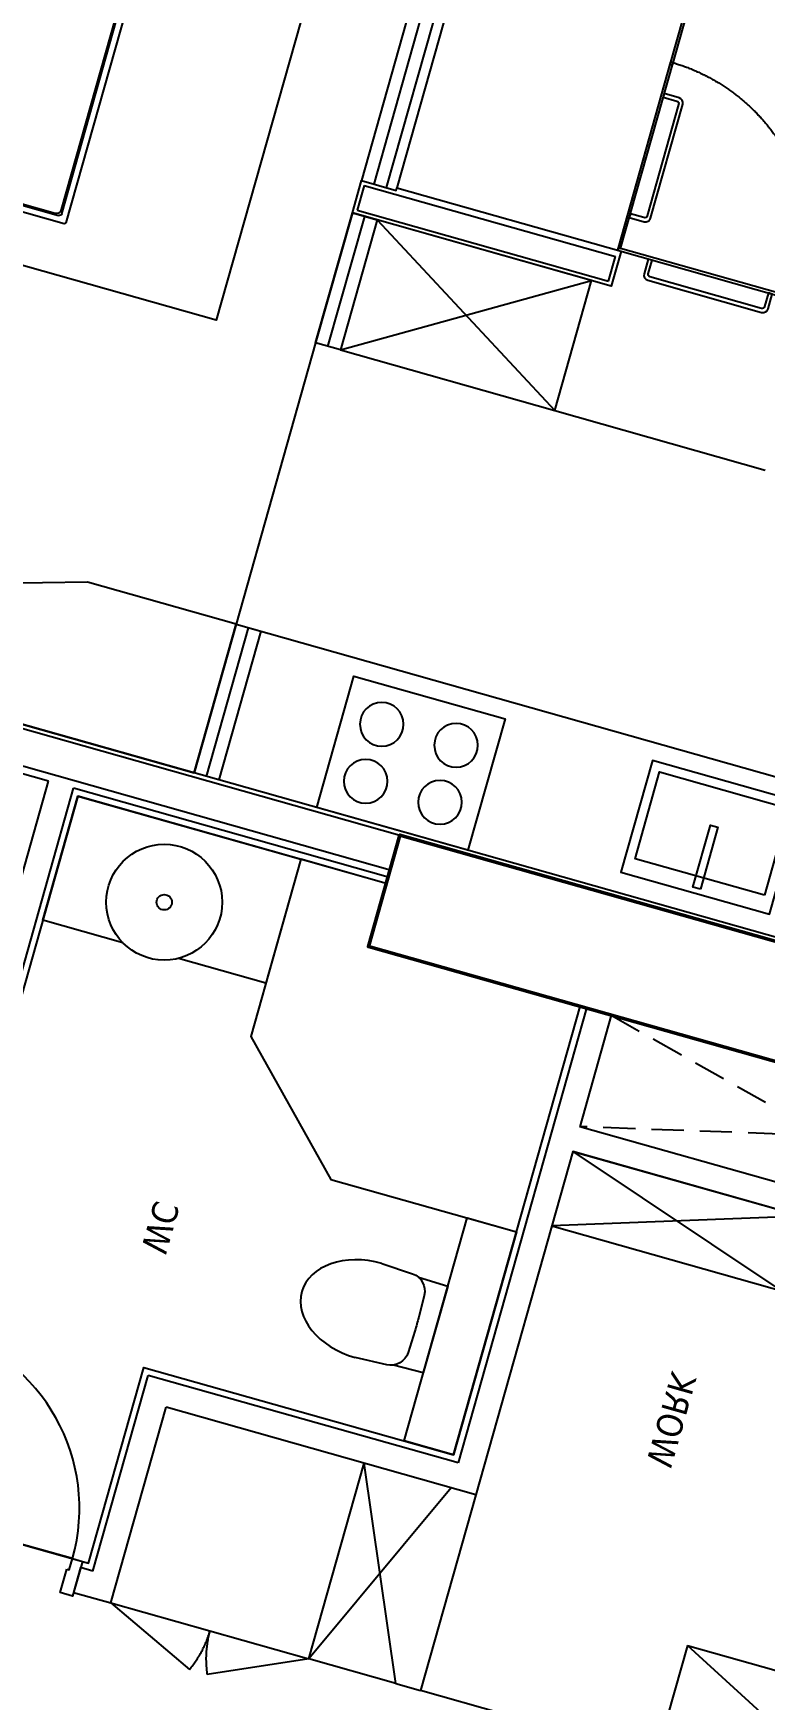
# Model space of a CAD drawing. Header units: millimetres. Extents: x -361669633 to 361256854, y -284153744 to 284385552.
# Drawn here: x -48848 to -46008, y 107271 to 113742 of the extents above; entities that cross this region are included whole.
import ezdxf

# ---------------------------------------------------------------- set-up
doc = ezdxf.new("R2010")
doc.units = ezdxf.units.MM
doc.header["$LTSCALE"] = 100
doc.header["$MEASUREMENT"] = 0
doc.set_wipeout_variables(frame=1)
doc.linetypes.add('ACAD_ISO03W100', pattern=[30, 12, -18])
doc.linetypes.add('HIDDEN', pattern=[0.375, 0.25, -0.125])
for name, color, linetype in [('1VinaPVC-Text', 9, 'Continuous'), ('A-_SANIEQPT_E-_N', 251, 'Continuous'), ('A-ANNO-ROOM', 50, 'Continuous'), ('A-WALL-FNSH', 11, 'Continuous'), ('dien tich thong thuy', 3, 'Continuous'), ('IDEA - dim', 251, 'Continuous'), ('KT-Cua', 36, 'Continuous'), ('KT-Khuat', 9, 'HIDDEN'), ('KT-Net manh', 139, 'Continuous'), ('KT-Tuong', 1, 'Continuous')]:
    doc.layers.add(name, color=color, linetype=linetype)
doc.layers.add('A- NOI THAT', color=3, linetype='Continuous', lineweight=9)
doc.layers.add('KT-Net cot', color=2, linetype='Continuous', lineweight=50)
doc.styles.add('220126_HDN_HBA typical plan$0$211210_HDN_HBA_TYPICAL PLAN CORE OPT 1$0$HBA-Text', font='GOTHIC.TTF')
doc.styles.add('Tahoma', font='tahoma.ttf')

# ---------------------------------------------------------------- blocks, each defined once
blk = doc.blocks.new('220126_HDN_HBA typical plan$0$210902_YS plan 330pm ver13$0$TOTO-WC-CW822J')
at = {"color": 0}
blk.add_lwpolyline([(-177.2072506700642, -119.1915361834399), (-175, 0), (175, 0), (177.2072506700642, -119.1915361836145)], dxfattribs=at)
blk.add_lwpolyline([(-190, -270), (-183.3947591906181, -144.5004246227618, -0.3908696114996718), (-115.4352058441145, -78.20653349565691), (-27.76706723973621, -75.77130742336158, -0.01388621073825284), (27.76706724101678, -75.77130742336158), (115.4352058439981, -78.20653349565691, -0.3908696114996718), (183.3947591905016, -144.5004246227618), (190, -270)], format="xyb", dxfattribs=at)
blk.add_ellipse((0, -270), major_axis=(0, -270), ratio=0.7037037037037037, start_param=4.71238898038469, end_param=7.853981633974483, dxfattribs=at)
blk = doc.blocks.new('d800')
blk.add_line((760, 70), (40, 70))
for points in [[(40, 790), (40, 70), (85, 70), (85, 790)], [(50, 25), (40, 25), (40, 70), (0, 70), (0, -70), (50, -70)], [(750, 25), (760, 25), (760, 70), (800, 70), (800, -70), (750, -70)]]:
    blk.add_lwpolyline(points, close=True)
blk.add_arc((40, 70), 720, 0, 90)
blk = doc.blocks.new('30')
at = {"layer": 'IDEA - dim'}
for p, q in [((-3175.000381420192, -1070.000002768196), (-3175.000382072903, -170.0000000059081)), ((-3175.000377728371, -1070.000003150039), (-3175.000381420192, -1069.999996955783)), ((-3175.000381420192, -1070.000002768196), (-2725.000381511476, -1070.000002763627)), ((-3515.000378367928, -2020.000000012908), (-2725.000378364217, -2020.000000004206)), ((-2725.000378359386, -2119.99999999952), (-2725.000378360477, -2020.000000005166)), ((-2725.000378361132, -2119.999999999927), (-2725.000378357392, -2470.00000000048)), ((-5730.000378388679, -3000.000000038111), (-5730.000378374578, -4270.000000032524))]:
    blk.add_line(p, q, dxfattribs=at)
for points in [[(-4900.000378386714, -170.0000000251457), (-4900.000378364246, -2020.000000025597), (-4600.00037836605, -2020.000000022279), (-4600.000378386714, -170.0000000227155)], [(-4540.000378822893, -2145.000000020184), (-3640.000378362805, -2145.000000009677), (-3640.000378362485, -2345.000000010608), (-4540.000378820579, -2345.000000020649)]]:
    blk.add_lwpolyline(points, close=True, dxfattribs=at)
for points in [[(-5705.000378388722, -3000.000000038373), (-5705.000378374782, -4245.000000033193), (-2850.000378335681, -4245.000000001382), (-2850.000378345168, -3395.000000000917), (-3640.000378348879, -3395.00000001023), (-3640.000378362805, -2145.000000009677), (-5450.000378362762, -2145.000000030341)], [(-5705.000378388708, -3000.000000036453), (-5705.000378384866, -3345.00000049184), (-4990.00037880952, -3345.000000485335), (-4540.000378814439, -2895.000000480257), (-4540.000378822893, -2145.000000020184), (-5450.000378362762, -2145.000000030341)], [(-2725.000378346493, -3270.000000000422), (-2725.000378355486, -2469.999999999491), (-3515.000378359124, -2470.00000000924)], [(-5205.000191194864, -3922.249721642962), (-5205.000191191342, -4245.000000033891), (-5705.000378374752, -4245.000000038926), (-5705.000378384866, -3345.000000497603), (-5205.000191201398, -3345.000000492626), (-5205.000191195664, -3697.750278423904)]]:
    blk.add_lwpolyline(points, dxfattribs=at)
for radius in [224.9999999999997, 29.99999999999997]:
    blk.add_circle((-5400.000191190673, -3810.000000035667), radius, dxfattribs=at)
at = {"layer": 'KT-Khuat', "ltscale": 5}
for p, q in [((-5450.00038437717, -2020.000000031258), (-5000.000378382843, -170.0000000248401)), ((-5450.000000000058, -170.0000000303116), (-5000.000378362354, -2020.000000026237))]:
    blk.add_line(p, q, dxfattribs=at)
at = {"layer": 'KT-Net cot'}
blk.add_lwpolyline([(-5900.00037838865, -5.679641617462039e-05), (-5450.000000000044, -5.679640162270516e-05), (-5450.000000000044, -3000.000000038199), (-5900.000378388635, -3000.000000038228)], close=True, dxfattribs=at)
at = {"layer": 'KT-Net manh', "linetype": 'ACAD_ISO03W100', "ltscale": 4}
for p, q in [((-2725.000382072845, -169.9999999999272), (-3175.000381420192, -1070.000002768196)), ((-4900.000378358629, -2020.000000025655), (-4600.000378370809, -1095.000000021813)), ((-4900.000378368946, -1095.000000025204), (-4600.000378360492, -2020.00000002225)), ((-2725.000381511476, -1070.000002763627), (-2725.000381500911, -2020.000000000451)), ((-2725.000378361132, -2119.999999999927), (-3515.000378359124, -2470.00000000924)), ((-3515.000378364872, -2120.00000000924), (-2725.000378355486, -2469.999999999491)), ((-2725.000378355486, -2469.999999999491), (-2559.875076127864, -2834.326274875129)), ((-2725.000378346493, -3270.000000000422), (-2559.875076127108, -2905.673725119312))]:
    blk.add_line(p, q, dxfattribs=at)
for centre, start, end in [((-2725.000378355486, -2469.999999999491), 270.0000000016675, 294.3816820584206), ((-2725.000378346493, -3270.000000000422), 65.61831794378668, 90.00000000166753)]:
    blk.add_arc(centre, 399.9999999999995, start, end, dxfattribs=at)
at = {"layer": 'KT-Tuong'}
for p, q in [((-5000.000378382843, -170.0000000248401), (-5000.000378362354, -2020.000000026732)), ((-4900.000378364246, -2020.000000025597), (-4900.000378386714, -170.0000000251457)), ((-5450.000378364202, -2020.000000031243), (-5000.000378360521, -2020.000000026237)), ((-4900.00037836234, -2020.000000026033), (-3515.000378364231, -2020.0000000125)), ((-3515.000378364217, -2020.000000012908), (-3515.000378350334, -3270.000000008804)), ((-5450.00037836119, -2120.000000030341), (-3615.000378364974, -2120.000000009852)), ((-3615.000378361176, -2120.000000010361), (-3615.000378347308, -3370.000000009852)), ((-2825.000378343611, -3369.999999999694), (-3615.000378347308, -3370.000000009852)), ((-2825.000378343611, -3369.999999999694), (-2825.000378341152, -3420.000000001557)), ((-2825.000378343117, -3420.000000001062), (-2725.000378344877, -3420.00000000048)), ((-4415.000378340977, -4270.00000001931), (-5730.000378374578, -4270.000000032524))]:
    blk.add_line(p, q, dxfattribs=at)
for points in [[(-4900.00037838475, -170.0000000246655), (-4900.000378362325, -2020.000000025655)], [(-5450.00037836119, -2120.000000030414), (-5450.000378361219, -2020.000000031243)], [(-5730.000378388679, -4370.000000033455), (-5730.000378388679, -6600.000000038199), (-5900.000378388664, -6600.000000038228), (-5900.00037838865, -3000.000056796256)], [(-5730.00037838865, -3000.000056796373), (-5900.00037838865, -3000.000056796373)], [(-5730.000378388635, -3000.000056796314), (-5730.000378388664, -4270.000000032524)], [(-2725.000378344877, -3420.00000000048), (-2725.000378346493, -3270.000000000422), (-3515.000378350334, -3270.000000008804)], [(-4415.000378337951, -4370.000000019718), (-5730.000378373472, -4370.000000033426)]]:
    blk.add_lwpolyline(points, dxfattribs=at)
at = {"layer": 'IDEA - dim'}
for name, p, rotation in [('220126_HDN_HBA typical plan$0$210902_YS plan 330pm ver13$0$TOTO-WC-CW822J', (-4090.000378591591, -2345.000000015672), 6.38413657882083e-10), ('d800', (-2780.000378334138, -4220.000000000102), 90)]:
    blk.add_blockref(name, p, dxfattribs=dict(at, rotation=rotation))
at = {"layer": '1VinaPVC-Text', "style": 'Tahoma', "text_generation_flag": 4}
for s, height, p in [('WORK', 100.0000000000106, (-3816.135556413486, -1417.810789088297)), ('WC', 100.0000000000027, (-4080.913742332996, -3531.033974975042))]:
    blk.add_text(s, height=height, rotation=180.0000000016675, dxfattribs=at).set_placement(p)
blk = doc.blocks.new('A$C418F5BC8')
at = {"layer": 'A-ANNO-ROOM', "insert": (648.1133449638728, 1090.790118377889), "char_height": 600, "attachment_point": 2, "rotation": 50.44882673977027, "style": '220126_HDN_HBA typical plan$0$211210_HDN_HBA_TYPICAL PLAN CORE OPT 1$0$HBA-Text'}
blk.add_mtext_dynamic_manual_height_columns('SL-S', width=722857412.8743668, gutter_width=9765.624999999996, heights=[0], dxfattribs=at)
blk = doc.blocks.new('A$C2A6C5140')
at = {"layer": 'A-ANNO-ROOM', "insert": (731.4497625969816, 1190.0169191678, 0.0003277973379295924), "char_height": 600, "attachment_point": 2, "rotation": 50.44882673977027, "style": '220126_HDN_HBA typical plan$0$211210_HDN_HBA_TYPICAL PLAN CORE OPT 1$0$HBA-Text'}
blk.add_mtext_dynamic_manual_height_columns('2-BR', width=722857412.8743668, gutter_width=9765.624999999996, heights=[0], dxfattribs=at)
blk = doc.blocks.new('A$C5388591E')
at = {"layer": 'A-ANNO-ROOM', "insert": (894.3001998505497, 842.1987865094561, 0.0004622000541105721), "char_height": 600, "attachment_point": 2, "rotation": 1.4064704596368105, "style": '220126_HDN_HBA typical plan$0$211210_HDN_HBA_TYPICAL PLAN CORE OPT 1$0$HBA-Text'}
blk.add_mtext_dynamic_manual_height_columns('3-BR', width=722857412.8743668, gutter_width=9765.624999999996, heights=[0], dxfattribs=at)
blk = doc.blocks.new('A$C21AF0CCA')
at = {"layer": 'A-ANNO-ROOM', "insert": (1197.56892258345, 814.6835720778872), "char_height": 600, "attachment_point": 2, "rotation": 0.10542954816276216, "style": '220126_HDN_HBA typical plan$0$211210_HDN_HBA_TYPICAL PLAN CORE OPT 1$0$HBA-Text'}
blk.add_mtext_dynamic_manual_height_columns('1-BR+', width=722857412.8743668, gutter_width=9765.624999999996, heights=[0], dxfattribs=at)
blk = doc.blocks.new('cuawc')
at = {"layer": 'IDEA - dim'}
blk.add_lwpolyline([(-760, 0), (-10, 0), (-10, -10), (-760, -10)], close=True, dxfattribs=at)
blk.add_lwpolyline([(-134.9999995920807, -10), (-134.9999999012798, -69.99999993096571, -0.4142135623730955), (-154.9999998733401, -89.9999998335843), (-614.9999995492399, -89.9999999582069, -0.4142135623730945), (-634.9999997187406, -70.0000000022701), (-635, -10), (-619.9999997802079, -10.00000001001172), (-619.9999996982515, -65.00000014714897, 0.4142135623731028), (-609.9999993927777, -74.99999979144195), (-159.9999995660037, -74.99999985605245, 0.4142135623730875), (-149.9999995790422, -64.99999990471406), (-149.9999996628612, -9.999999767518602), (-134.9999995920807, -10)], format="xyb", dxfattribs=at)
at = {"layer": 'KT-Cua'}
blk.add_lwpolyline([(-10, -750), (-10, 0), (0, 0), (0, -750)], close=True, dxfattribs=at)
blk.add_lwpolyline([(0, -124.9999995912076), (59.99999993108213, -124.9999999016291, -0.4142135623730955), (79.99999983422458, -144.999999873573), (79.9999999590218, -604.9999995499966, -0.4142135623730945), (60.00000000186265, -624.9999997186824), (0, -625), (9.313225746154785e-09, -609.9999997809646), (55.00000014714897, -609.9999996974366, 0.4142135623731028), (64.99999979138374, -599.9999993928359), (64.99999985657632, -149.9999995657708, 0.4142135623730875), (54.9999999050051, -139.9999995797989), (-2.328306436538696e-07, -139.9999996633269), (0, -124.9999995912076)], format="xyb", dxfattribs=at)
at = {"layer": 'KT-Net manh', "linetype": 'ACAD_ISO03W100', "ltscale": 4}
blk.add_arc((-10.00800025224789, -0.00334509369485101), 749.991999755212, 179.9997444509397, 270.7645857034216, dxfattribs=at)
blk = doc.blocks.new('17-23F MEA_1BR (Type-2)$0$1X-LAMP1')
at = {"color": 0, "linetype": 'ByBlock', "lineweight": -2}
for p, q in [((0.03333333350902346, -0.0577350272233404), (-0.5900208757140597, 1.021946134262932)), ((0.03333333350902346, -0.0577350272233404), (-0.5900208757140597, 1.021946134262932)), ((0.03333333350902346, 0.0577350272233404), (-0.5900208757141566, -1.021946134263029)), ((0.03333333350902346, 0.0577350272233404), (-0.5900208757141566, -1.021946134263029)), ((-0.06666666701804692, 0), (1.180041751428119, 0)), ((-0.06666666701804692, 0), (1.180041751428119, 0))]:
    blk.add_line(p, q, dxfattribs=at)
at = {"color": 0, "linetype": 'ByBlock', "lineweight": -2, "const_width": 0.03333333333333333}
for points in [[(-0.4809644977131393, 0.8330549466758385), (-0.5824066106765531, 1.00875784035549)], [(-0.4809644977131393, 0.8330549466758385), (-0.5824066106765531, 1.00875784035549)], [(0.9619289954262786, 0), (1.164813221353009, 0)], [(0.9619289954262786, 0), (1.164813221353009, 0)], [(-0.4809644977130423, -0.8330549466761296), (-0.5824066106764562, -1.008757840355781)], [(-0.4809644977130423, -0.8330549466761296), (-0.5824066106764562, -1.008757840355781)]]:
    blk.add_lwpolyline(points, dxfattribs=at)
at = {"color": 0, "linetype": 'ByBlock', "lineweight": -2}
for radius in [1, 0.8666666666666667, 0.8666666666666667, 0.3666666666666667, 0.3666666666666667]:
    blk.add_circle((0, 0), radius, dxfattribs=at)
blk = doc.blocks.new('17-23F MEA_1BR (Type-2)$0$IFF-TABLE LAMP')
blk.add_line((40.000000018219, 192.484417756903), (40.0000000197324, 207.484417756903))
at = {"ltscale": 10}
blk.add_lwpolyline([(1.900480128824711e-08, 299.9922088806343), (3.800960257649422e-08, 99.99220888063428)], dxfattribs=at)
blk.add_lwpolyline([(1.827720552682877e-08, 192.4844177606865), (1.967418938875198e-08, 207.4844177607156), (260.0000000197906, 207.4844177360355), (260.0000000183354, 192.4844177360355)], close=True)
blk.add_circle((240.0000000190921, 199.9844177378982), 150.3620897276269)
at = {"layer": 'A- NOI THAT'}
blk.add_line((220.0000000182772, 192.4844177397608), (220.0000000196742, 207.4844177397899), dxfattribs=at)
at = {"ltscale": 10, "xscale": 150.0000000000582, "yscale": 150.0000000000582, "zscale": 1068.863950547171, "rotation": 359.9999999945528}
blk.add_blockref('17-23F MEA_1BR (Type-2)$0$1X-LAMP1', (240.0000000190921, 199.9844177378982), dxfattribs=at)
blk = doc.blocks.new('bk')
at = {"layer": 'IDEA - dim'}
blk.add_lwpolyline([(-0.0002675037831068039, -1377.500088232278), (49.99973246827722, -1377.500088232278), (49.99973246827722, 1812.499911767722), (-0.0002675037831068039, 1812.499911767722), (-0.02712895162403584, 1577.500073593284), (0.0002675037831068039, 1377.500088232337)], close=True, dxfattribs=at)
blk.add_lwpolyline([(49.99973249621689, -1337.500088473607), (64.9997324962169, -1337.500088473607), (64.99942849576473, 1783.275878090877), (49.99942846782506, 1783.275878090877)], dxfattribs=at)
for centre in [(339.9996877703816, 1487.597338693915), (339.9996877703816, -1052.500088209519)]:
    blk.add_circle(centre, 225, dxfattribs=at)
blk.add_blockref('17-23F MEA_1BR (Type-2)$0$IFF-TABLE LAMP', (99.99968774989247, 1287.612920955988), dxfattribs=at)
at = {"layer": 'IDEA - dim', "xscale": -1, "rotation": 180}
blk.add_blockref('17-23F MEA_1BR (Type-2)$0$IFF-TABLE LAMP', (99.99968774989247, -852.5156704715919), dxfattribs=at)
blk.add_wipeout([(2294.9927706439044, 1812.499911767722), (688.0012429019376, 1812.4999117677266), (688.0012429019379, -1377.5000882322693), (2294.992770643901, -1377.5000882322781)]).dxf.layer = 'IDEA - dim'
at = {"layer": 'IDEA - dim'}
blk.add_lwpolyline([(688.0012429021299, -1377.500088232162), (2294.992770643905, -1377.500088232162), (2294.992770643905, 1812.499911767722), (688.0012429021299, 1812.499911767722)], close=True, dxfattribs=at)
blk.add_wipeout([(2089.9927706438775, 1147.4999117677091), (2091.9910419872776, 1147.083241522198), (2093.528304549841, 1146.0354456736611), (2094.706365021883, 1144.167853025652), (2094.992770643896, 1142.4999117677187), (2094.9927706439044, -707.5000882322773), (2094.589172713081, -709.4681044970649), (2093.528304549837, -711.035622138211), (2091.9009560955064, -712.1216494708956), (2089.992770643904, -712.5000882322781), (64.9927706439039, -712.5000882322777), (64.99277064390344, -701.0793375772756), (64.99277064390344, -697.9310051431256), (64.9927706439039, -687.500088232277), (64.9927706439039, -680.5649314507604), (64.9927706439039, -670.3520584522034), (64.9927706439039, -662.5000882322773), (64.9927706439039, 1109.4022618851604), (64.99277064390344, 1116.6055294068224), (64.9927706439039, 1122.4999117677226), (64.9927706439039, 1128.4480348523368), (64.99277064390344, 1131.378109884231), (64.99277064390344, 1135.8747761278257), (64.9927706439039, 1141.999817293764), (64.9927706439039, 1147.4999117677226)]).dxf.layer = 'IDEA - dim'
for p, q in [((64.9927706439048, 1122.499911767722), (2059.992770643905, 1122.499911767722)), ((2069.992770643905, 1112.499911767722), (2069.992770643905, -677.5000882322784)), ((2059.992770643905, -687.5000882322784), (64.9927706439048, -687.5000882322784))]:
    blk.add_line(p, q, dxfattribs=at)
for points in [[(64.9927706439048, 1147.499911767722), (64.9927706439048, -712.5000882322784), (2089.992770643905, -712.5000882322784, 0.414213562373095), (2094.992770643905, -707.5000882322784), (2094.992770643905, 1142.499911767722, 0.414213562373095), (2089.992770643905, 1147.499911767722)], [(2064.992770643905, 1097.499911767722), (2064.992770643905, -662.5000882322784, -0.414213562373095), (2044.992770643905, -682.5000882322784), (84.9927706439048, -682.5000882322784, -0.414213562373095), (64.9927706439048, -662.5000882322784), (64.9927706439048, 1097.499911767722, -0.414213562373095), (84.9927706439048, 1117.499911767722), (2044.992770643905, 1117.499911767722, -0.414213562373095)]]:
    blk.add_lwpolyline(points, format="xyb", close=True, dxfattribs=at)
blk.add_lwpolyline([(953.7718744687736, 1117.499911767722), (666.7421166915447, -682.5000882322784), (953.7718744687736, -682.5000882322784), (953.7718744687736, 1117.499911767722)], dxfattribs=at)
for points in [[(328.4593590069562, 994.6956141073024, -0.1947777689282308), (148.3541835118085, 1037.328105219058, 0.695410203837745), (130.5189307499677, 1020.231518037966, -0.06869920635669718), (143.8733113575727, 927.151387460879)], [(130.5189307499677, 1020.231518037966, 0.0322267518500584), (117.5159490872175, 280.8010041856323, 0.6954102038374376), (134.8152468968183, 263.1623008393799, -0.06819172719823166), (318.2687705401331, 282.2858964790939)], [(537.5575337726623, 578.9210044868523, -0.02440708241230374), (574.8644917774945, 1003.142975099734, 0.682043984117207), (557.806493120268, 1020.778861292056, -0.01911888479107355), (351.0600977707654, 998.8431818563258)], [(359.6018241010606, 327.3320662273909, 0.03738852551350155), (362.1997381653637, 794.6251031684806, -0.6954102038374376), (375.8936223126948, 809.2183097908855, 0.212902074484743), (666.1287974137813, 818.2535849704291, -0.682043984117207), (680.682247037068, 804.7193091672962, 0.003833100174621584), (664.060634912923, 387.5748876007856)], [(537.5575337726623, 578.9210044868523, 0.03780406069757473), (560.3477269653231, 279.5233349141199, -0.682043984117207), (543.2897283080965, 261.8874487217981, 0.0153884113997309), (377.4013947639614, 275.936111175688, 0.0153884113997309)], [(662.7616236191243, 455.9914424225572, 0.1283367273639134), (681.1566764432937, 297.7767282337882, -0.682043984117207), (667.6581487227231, 283.1901158848777, 0.01651551347398293), (473.3836847953498, 299.4327982485411)], [(453.8603144548833, 302.6394694916089, 0.2943066146886709), (365.752360695973, 260.9987377833459, -0.695410203837745), (351.0036096442491, 274.5249526196276, 0.06869920635669718), (360.1544475667179, 350.1409014732926)], [(351.6931289527565, 277.1956480066874, 0.001401209682945915), (336.543332958594, 277.8231281575281)], [(130.5189307499677, -585.2316945025232, -0.0322267518500584), (117.5159490872175, 154.1988193498109, -0.6954102038374376), (134.8152468968183, 171.8375226960634, 0.06819172719823166), (318.2687705401331, 152.7139270563493)], [(351.6931289527565, 157.8041755287559, -0.001401209682945915), (336.543332958594, 157.1766953779152)], [(453.8603144548833, 132.3603540438344, -0.2943066146886709), (365.752360695973, 174.0010857520974, 0.695410203837745), (351.0036096442491, 160.4748709158157, -0.06869920635669718), (360.1544475685805, 84.85892206215067)], [(537.5575337726623, -143.921180951409, -0.03780406069757473), (560.3477269653231, 155.4764886213234, 0.682043984117207), (543.2897283080965, 173.1123748136451, -0.0153884113997309), (377.4013947639614, 159.0637123597553, -0.0153884113997309)], [(662.7616236191243, -20.99161888711387, -0.1283367273639134), (681.1566764432937, 137.2230953016551, 0.682043984117207), (667.6581487227231, 151.8097076505655, -0.01651551347398293), (473.3836847953498, 135.5670252869022)], [(359.6018241010606, 107.6677573080524, -0.03738852551350155), (362.1997381653637, -359.6252796330373, 0.6954102038374376), (375.8936223126948, -374.2184862554423, -0.212902074484743), (666.1287974137813, -383.2537614349858, 0.682043984117207), (680.682247037068, -369.7194856318529, -0.003833100174621584), (664.060634912923, 47.4249359346577)], [(537.5575337726623, -143.921180951409, 0.02440708241230374), (574.8644917774945, -568.1431515642907, -0.682043984117207), (557.806493120268, -585.7790377566125, 0.01911888479107355), (351.0600977707654, -563.8433583208825)], [(328.4593590069562, -559.6957905718591, 0.1947777689282308), (148.3541835118085, -602.3282816836145, -0.695410203837745), (130.5189307499677, -585.2316945025232, 0.06869920635669718), (143.8733113575727, -492.1515639254358)]]:
    blk.add_lwpolyline(points, format="xyb", dxfattribs=at)
for centre, radius, start, end in [((2059.992770643905, 1112.499911767722), 10, 0, 90), ((-1855.893261833116, 412.1197588521754), 2090.50573884574, 9.449345545667013, 17.06146431403828), ((332.4132648278028, 949.5874807912624), 44.79447967226619, 89.52383022854765, 188.1184555516923), ((359.1095205117017, 926.2340710241115), 73.05392663059416, 96.32596095485857, 166.521431934691), ((327.8923669625074, 957.256370790652), 37.44353618289027, 82.49582310884288, 89.13236035296606), ((2378.285411672667, 392.4501631337916), 1926.589560454453, 161.7731380905047, 168.2986577211647), ((293.389007082209, 941.4593048116076), 118.9285875093396, 227.918371660803, 277.1736100548109), ((-292.2060054279864, 496.0503682396375), 729.9684376083363, 347.776876654984, 24.55315643301806), ((1225.348830725998, 478.9245533357025), 649.21508015164, 149.2584259575628, 194.8124501654718), ((484.2919548079371, 602.2568904169602), 176.3869226037691, 357.8390457640604, 7.866675228716556), ((448.8585773725063, 520.9046236272552), 216.5311150494259, 327.0324244446084, 2.612978378356665), ((602.2806173525751, 457.1927433388191), 61.04320968946892, 297.5596185857169, 351.5320563729027), ((317.8965000156313, 327.0788292225916), 44.79447967226619, 171.8815444483077, 270.4761697714524), ((344.5927556995302, 350.4322389897425), 73.05392663059416, 193.478568065309, 263.6740390451414), ((457.8234593626112, 339.1117546694586), 36.68697397074765, 173.4173087237131, 272.2454878465561), ((478.6044039670378, 358.3762840105919), 59.17423787444497, 194.7429581683624, 264.9384292148029), ((216.5345083046705, 194.2081220292603), 118.9285875093396, 63.63493232034747, 137.0816283558015), ((216.5345083046705, 240.791701506183), 118.9285875093396, 222.9183716441985, 296.3650676796526), ((317.8965000156313, 107.9209943128517), 44.79447967226619, 89.52383022854765, 188.1184555516923), ((344.5927556995302, 84.56758454570081), 73.05392663059416, 96.32596095485857, 166.521431934691), ((457.8234593626112, 95.88806886598468), 36.68697397074765, 87.75451215344394, 186.5826912762869), ((478.6044039670378, 76.62353952485137), 59.17423787444497, 95.06157078519713, 165.2570418316376), ((-292.2060054279864, -61.05054470419418), 729.9684376083363, 335.446843566982, 12.22312334501602), ((1225.348830725998, -43.92472980025923), 649.21508015164, 165.1875498345282, 210.7415740424371), ((602.2806173525751, -22.19291980337584), 61.04320968946892, 8.46794362709735, 62.44038141428312), ((448.8585773725063, -85.90480009181192), 216.5311150494259, 357.3870216216433, 32.96757555539167), ((484.2919548079371, -167.2570668815169), 176.3869226037691, 352.1333247712835, 2.160954235939574), ((-1855.893261833116, 22.88006468326785), 2090.50573884574, 342.9385356859617, 350.550654454333), ((293.389007082209, -506.4594812761643), 118.9285875093396, 82.82638994518913, 132.081628339197), ((2378.285411672667, 42.54966040165164), 1926.589560454453, 191.7013422788353, 198.2268619094953), ((332.4132648278028, -514.5876572558191), 44.79447967226619, 171.8815444483077, 270.4761697714524), ((359.1095205117017, -491.2342474886682), 73.05392663059416, 193.478568065309, 263.6740390451414), ((327.8923669625074, -522.2565472552087), 37.44353618289027, 270.8676396470339, 277.5041768911571), ((2059.992770643905, -677.5000882322784), 10, 270, 0)]:
    blk.add_arc(centre, radius, start, end, dxfattribs=at)
blk = doc.blocks.new('*U243')
at = {"ltscale": 5}
blk.add_lwpolyline([(305, -530), (305, -1.13686837721616e-13), (-305, 0), (-305, -530)], close=True, dxfattribs=at)
for centre in [(-150, -150), (150, -150.0000000000001), (-150, -380), (150, -380)]:
    blk.add_circle(centre, 85, dxfattribs=at)
blk = doc.blocks.new('*U244')
at = {"ltscale": 5}
for points in [[(-300, -450), (300, -450), (300, 0), (-300, 0)], [(-15, -20), (15, -20), (15, -270), (-15, -270)], [(-261, -65), (261, -65), (261, -415), (-261, -415)]]:
    blk.add_lwpolyline(points, close=True, dxfattribs=at)
blk = doc.blocks.new('stdo')
at = {"layer": 'A-WALL-FNSH', "color": 5}
for p, q in [((124.9999999999563, -6914.99999986669), (1745.000000001848, -6914.999999866632)), ((2400.000000003114, -6914.999999999927), (1875.000000003129, -6914.99999986669)), ((4134.999999999985, -6914.999999999942), (3534.999999999985, -6914.999999999956))]:
    blk.add_line(p, q, dxfattribs=at)
at = {"layer": 'IDEA - dim'}
for p, q in [((124.9999999999709, -6864.999999866704), (1745.000000001819, -6864.999999866632)), ((1875.000000001251, -6864.999999866632), (2400.000000003085, -6864.999999999869)), ((3535.000000000015, -6864.999999999884), (4134.999999999985, -6864.999999999869)), ((124.9999999999854, -6964.999999866661), (1745.000000001863, -6964.999999866632))]:
    blk.add_line(p, q, dxfattribs=at)
for points in [[(3535.000000000015, -6864.999999999884), (3534.999999999956, -6264.999999999869), (3835, -5258.517209711528), (3834.999999998123, -3264.999999999869), (4134.999999998123, -3264.999999999869), (4134.999999999985, -6864.999999999869)], [(2400.0000000031, -6864.99999999674), (1875.000000001266, -6864.999999863488), (1875.000000001222, -6964.999999863488), (2400.000000003056, -6964.999999996726)], [(4134.999999999985, -6864.999999999869), (3535.000000000015, -6864.999999999884), (3534.999999999985, -6964.999999999869), (4134.999999999956, -6964.999999999884)], [(1875.000000001222, -6964.999999863488), (2400.000000003056, -6964.999999996726), (2400.0000000031, -7830.000000000044), (1875.000000001237, -7829.999999866806)], [(985.0000000018772, -7904.999999866734), (135.0000000000146, -7904.999999866763), (134.9999999999563, -7894.999999866748), (985.0000000018481, -7894.999999866748)]]:
    blk.add_lwpolyline(points, close=True, dxfattribs=at)
for points in [[(2434.999999999971, -10514.99999999999), (1874.999936337816, -10514.99999986663), (1874.991936085047, -8629.995344715644), (1734.991935231068, -8629.995344715659), (1735.000000001892, -10504.99999986669), (934.9999999999854, -10504.99999986681), (934.9999999999854, -9704.99999986669), (134.9999999999563, -9704.999999866748), (134.9999999999563, -7004.999999866748), (1735.000000001848, -7004.999999866748), (1735.000000001848, -7909.999999866748), (1875.000000001848, -7909.999999866763), (1875.000000001251, -6864.999999866632), (1745.000000001819, -6864.999999866632), (1745.000000001877, -7004.999999866748), (1735.000000001848, -7004.999999866748)], [(3535.000000000015, -6864.999999999884), (3534.999999999971, -9715)]]:
    blk.add_lwpolyline(points, dxfattribs=at)
at = {"layer": 'KT-Net manh', "linetype": 'ACAD_ISO03W100', "ltscale": 4}
for p, q in [((2400.0000000031, -6864.99999999674), (3535.000000000015, -6864.999999999884)), ((2400.0000000031, -7830.000000000044), (2400.000000001237, -8680.000000000058))]:
    blk.add_line(p, q, dxfattribs=at)
at = {"layer": 'KT-Net manh'}
blk.add_lwpolyline([(3434.999999999971, -10514.99999999996), (4135, -10515.00000000001), (4135, -1100.000000000015), (4149.999999999942, -1100.000000000713)], dxfattribs=at)
at = {"layer": 'KT-Net manh', "linetype": 'ACAD_ISO03W100', "ltscale": 4}
for points in [[(1875.000000001222, -6964.999999863488), (2400.0000000031, -7830.000000000044)], [(2400.000000003056, -6964.999999996726), (1875.000000001295, -7829.999999866763)]]:
    blk.add_lwpolyline(points, dxfattribs=at)
at = {"layer": 'KT-Tuong'}
for p, q in [((1760.000000001834, -6879.999999866632), (1760.000000001819, -7894.999999866748)), ((1760.000000003725, -6879.999999866704), (1860.000000001819, -6879.999999866632)), ((1860.000000001819, -6879.999999866632), (1859.999999999985, -7894.999999866806)), ((1860.000000001834, -7894.999999866763), (1760.000000003725, -7894.999999866763))]:
    blk.add_line(p, q, dxfattribs=at)
blk.add_lwpolyline([(4150, -1099.999999999985), (4149.999999999985, -4099.998030196541), (4289.931157952422, -4099.998073890762), (4289.930763718352, -7699.998073890674), (4150, -7699.998030196584), (4150, -10699.99999999999)], dxfattribs=at)
at = {"layer": 'A-_SANIEQPT_E-_N', "linetype": 'Continuous', "extrusion": (0, 0, -1), "xscale": -1, "zscale": -1, "rotation": 270}
blk.add_blockref('*U243', (-3605.000000000015, -7664.999999999884), dxfattribs=at)
at = {"layer": 'A-_SANIEQPT_E-_N', "linetype": 'Continuous', "xscale": -1, "rotation": 270}
blk.add_blockref('*U244', (4054.999999999956, -8864.999999999825), dxfattribs=at)
at = {"layer": 'IDEA - dim'}
for name, p in [('bk', (125.0002675037831, -5092.499911634353)), ('cuawc', (1734.991999769278, -7895.000042913147))]:
    blk.add_blockref(name, p, dxfattribs=at)

msp = doc.modelspace()

# ---------------------------------------------------------------- block references
at = {"layer": 'A-ANNO-ROOM'}
for p in [(-179024.1225825999, 160712.6478495842), (-180382.6322397698, 155789.411874884), (-190286.0204869456, 124478.0768178394, 1.346936588895556e-09)]:
    msp.add_blockref('A$C21AF0CCA', p, dxfattribs=at)
at = {"layer": 'dien tich thong thuy'}
for name, p in [('A$C418F5BC8', (-183121.2488710207, 150788.1022653995, 4.458474270978302e-05)), ('A$C418F5BC8', (-185916.5103263877, 147013.3373297456, -1.002392452937338e-05)), ('A$C2A6C5140', (-173817.5586672256, 144980.2909740227, 4.458474270978302e-05)), ('A$C418F5BC8', (-186652.4626417545, 142646.5429756727, -1.002392452937338e-05)), ('A$C418F5BC8', (-186377.4324348223, 138298.4805360042, -1.002392452937338e-05)), ('A$C2A6C5140', (-176455.3479834166, 137392.1549659841, 4.458474270978302e-05)), ('A$C418F5BC8', (-187947.5319872767, 133708.2440662626, 4.458474270978302e-05)), ('A$C418F5BC8', (-189241.4115529855, 129721.5758114107, -1.002392452937338e-05)), ('A$C2A6C5140', (-179002.0562959724, 128379.5430231674, 4.458474270978302e-05)), ('A$C2A6C5140', (-181410.0641770078, 119690.6662781135, -1.002392452937338e-05)), ('A$C2A6C5140', (-183695.913663118, 112855.615400683, -1.002392452937338e-05)), ('A$C2A6C5140', (-185634.5661370347, 105094.7725278903, 4.458474270978302e-05)), ('A$C5388591E', (-179466.3195788267, 167815.827265796, -1.002374431291389e-05)), ('A$C5388591E', (-196231.0722577464, 103592.7979221966, 4.458517517066486e-05))]:
    msp.add_blockref(name, p, dxfattribs=at)
at = {"layer": 'KT-Tuong', "rotation": 254.2212141373278}
msp.add_blockref('30', (-46141.86194852187, 104134.8491334525), dxfattribs=at)
msp.add_blockref('30', (-46141.86194852187, 104134.8491334525), dxfattribs=at)

# ---------------------------------------------------------------- next in the draw order: block references
at = {"layer": 'IDEA - dim', "xscale": -1, "rotation": 74.22121413925727}
msp.add_blockref('stdo', (-53705.83338384132, 116715.737724354), dxfattribs=at)

doc.saveas('drawing.dxf')
